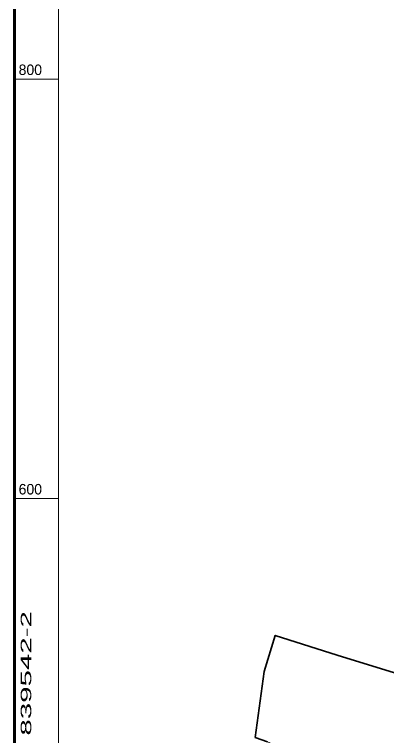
# Model space of a CAD drawing. Header units: metres. Extents: x 543779 to 545239, y 1834729 to 1836294.
# Drawn here: x 543779 to 543957.5, y 1835486.1 to 1835830.9 of the extents above; entities that cross this region are included whole.
import ezdxf
from ezdxf.enums import TextEntityAlignment as Align

# ---------------------------------------------------------------- set-up
doc = ezdxf.new("R2010")
doc.units = ezdxf.units.M
doc.header["$LTSCALE"] = 0.24
for name, color, linetype, lineweight in [('10', 7, 'Continuous', 13), ('54', 7, 'Continuous', 35), ('63', 7, 'Continuous', 13)]:
    doc.layers.add(name, color=color, linetype=linetype, lineweight=lineweight)

msp = doc.modelspace()

# ---------------------------------------------------------------- linework, layer by layer
at = {"layer": '10'}
msp.add_lwpolyline([(544010.45, 1835409.75), (544000.14, 1835417.72), (543991.62, 1835430.93), (543964.42, 1835463.61), (543940.73, 1835466.52), (543899.72, 1835483.99), (543893.82, 1835486.14), (543898.2, 1835517.55), (543903.43, 1835534.8), (543933.04, 1835525.37), (543964.52, 1835515.64), (544065.64, 1835545.6)], dxfattribs=at)
at = {"layer": '54'}
msp.add_line((543899.72, 1835483.99), (543893.82, 1835486.14), dxfattribs=at)
for points in [[(543933.04, 1835525.37), (543964.52, 1835515.64), (544065.64, 1835545.6)], [(543893.82, 1835486.14), (543898.2, 1835517.55), (543903.43, 1835534.8), (543933.04, 1835525.37)]]:
    msp.add_lwpolyline(points, dxfattribs=at)
at = {"layer": '63'}
for p, q in [((543800, 1835800), (543779, 1835800)), ((543800, 1835600), (543779, 1835600))]:
    msp.add_line(p, q, dxfattribs=at)
at = {"layer": '63', "lineweight": 158}
msp.add_lwpolyline([(543779, 1836221), (545221, 1836221), (545221, 1834779), (543779, 1834779)], close=True, dxfattribs=at)
at = {"layer": '63'}
msp.add_lwpolyline([(543800, 1836200), (545200, 1836200), (545200, 1834800), (543800, 1834800)], close=True, dxfattribs=at)

# ---------------------------------------------------------------- texts
for s, p in [('800', (543781, 1835802)), ('600', (543781, 1835602))]:
    msp.add_text(s, height=5, dxfattribs=at).set_placement(p)
at = {"layer": '63', "width": 2.1}
msp.add_text('839542-2', height=5, rotation=90, dxfattribs=at).set_placement((543787, 1835516.71), align=Align.CENTER)

doc.saveas('drawing.dxf')
